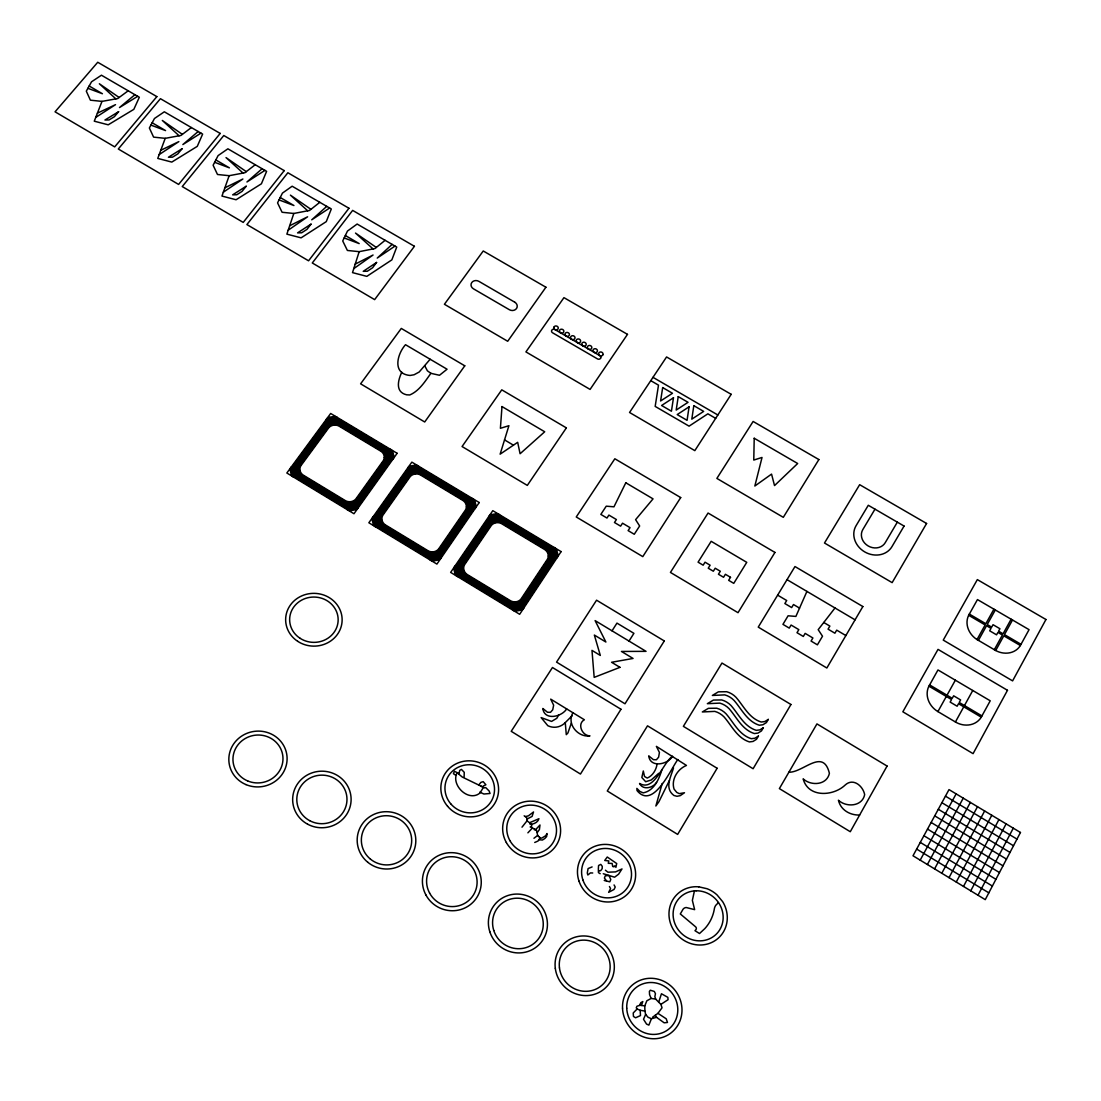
<?xml version="1.0" encoding="UTF-8"?>
<svg xmlns="http://www.w3.org/2000/svg" width="1101" height="1101" viewBox="0 0 1101 1101"><rect width="100%" height="100%" fill="white"/><g stroke="black" fill="none" stroke-linecap="round" stroke-linejoin="round"><path stroke-width="1.5" d="M478.687 785.082L480.889 782.384L483.188 781.655L485.885 784.779L483.256 786.045L483.367 787.284L462.255 777.031L458.911 774.209L459.736 770.37L461.429 769.406L464.25 772.324L464.127 776.742M566.657 708.906C561.73 717.026 544.266 720.838 542.848 708.493L547.472 712.251L550.472 712.333L552.73 709.787L553.638 705.163L550.706 699.135L584.383 719.765C576.8 723.797 582.112 735.895 589.985 735.881C578.218 737.67 566.327 724.155 572.905 712.732M657.944 1013.333L666.229 1018.81L667.481 1022.471L664.151 1022.801L656.54 1017.324L651.434 1018.742L648.035 1017.255L645.64 1014.406L644.897 1011.062L644.773 1005.887L646.837 1000.795L651.118 998.442L655.659 999.102L660.875 1004.387L662.059 1007.773L657.944 1013.333L652.549 1017.228M458.911 774.209L457.163 772.696C450.433 784.71 468.31 802.601 479.967 793.023L483.009 788.068L485.747 787.6L489.174 791.041L490.055 793.477L483.903 794.014L479.761 792.169M661.935 769.613C659.114 779.068 653.994 790.917 643.149 792.858L639.915 791.454L636.86 788.399L637.025 790.573C653.251 810.432 671.17 768.168 677.872 759.497M673.523 767.837C670.991 776.797 664.137 788.082 673.922 795.486L676.977 796.284L680.17 795.679L684.492 792.748L679.276 793.628L676.785 792.417L674.073 789.128C670.977 779.632 677.569 768.993 686.474 765.443L656.375 746.368L659.43 752.465L658.618 757.158L656.416 759.759L653.416 759.676L648.709 755.864C650.223 768.237 667.688 764.631 672.56 756.249C662.94 762.346 654.544 792.293 639.557 783.444C642.97 790.532 652.81 787.972 656.568 782.481M534.398 829.906L534.604 829.053L530.214 826.961L531.783 826.094L531.356 824.085L527.021 820.837L521.998 827.181M658.825 1001.759L661.453 993.763L667.853 997.355L668.073 999.694L660.875 1004.387M657.091 764.053C656.224 769.805 652.755 775.765 647.25 778.063L644.525 776.494L643.301 770.975L641.842 777.526L645.681 781.71L651.186 780.017L658.742 773.301M662.21 783.444L655.866 806.001L658.907 801.734L669.463 780.361M359.174 251.661L352.513 272.621L366.826 276.365L391.846 259.877L396.732 247.078L357.137 224.04L347.489 231.045L342.728 240.968L347.393 250.464L359.174 251.661L374.904 248.578L385.102 240.321M293.802 213.47L286.866 234.141L301.096 237.844L326.268 221.631L331.305 209.011L292.15 186.22L282.434 193.115L277.562 202.887L282.076 212.273L293.802 213.47L309.532 210.456L319.813 202.309M401.782 372.248C397.998 380.217 394.97 392.039 406.599 394.805L409.765 394.956C419.288 390.951 425.069 381.345 430.904 373.335L439.492 375.276L447.061 369.22L405.512 344.709C397.158 353.958 391.928 373.955 410.081 375.455L414.072 374.767L419.164 372.028L430.147 359.243M571.35 723.096L567.896 733.005L566.286 734.656L565.267 722.614L572.259 715.609M641.388 1005.461L642.805 1001.552L640.796 1002.708L639.557 1005.406M229.159 175.692L221.962 196.074L236.082 199.749L261.419 183.784L266.607 171.343L227.893 148.814L218.094 155.599L213.112 165.233L217.489 174.495L229.159 175.692L244.876 172.747L255.239 164.723M165.219 138.341L157.76 158.42L171.797 162.081L197.272 146.364L202.625 134.102L164.324 111.807L154.47 118.495L149.364 127.991L153.603 137.13L165.219 138.341L180.936 135.451L191.381 127.551M101.98 101.388L94.273 121.193L108.215 124.812L133.827 109.357L139.332 97.26L101.443 75.212L91.534 81.791L86.305 91.163L90.406 100.177L101.98 101.388L117.683 98.553L128.211 90.791M615.872 867.437L616.698 863.528L607.257 857.018L604.71 860.487L608.825 860.941L608.261 863.322L612.142 863.432L612.693 866.515L615.28 866.226L613.684 866.707M806.923 591.416L795.885 616.422L788.096 615.789L782.949 624.35L789.252 628.107L791.096 625.038L798.831 629.634L797 632.703L803.317 636.461L805.148 633.378L812.896 637.988L811.065 641.071L817.41 644.842L822.502 636.213L818.194 629.662L834.998 607.986M645.64 1014.406L643.507 1019.265L646.548 1024.081L648.874 1025.114L651.434 1018.742M694.428 890.902L692.364 900.398L694.648 909.646L686.253 907.527A4.721 4.432 44.6 0 0 684.258 908.146L683.914 908.38A4.721 4.432 44.6 0 0 682.813 909.632L680.308 913.954L695.584 926.808A2.106 1.982 46.1 0 1 695.928 929.657L694.979 930.689L699.52 933.524L704.819 928.611A42.691 40.228 43.3 0 0 714.164 909.949L714.48 908.119A11.313 10.556 45 0 1 715.733 905.352L718.458 902.572M978.005 895.237L1013.278 828.172M970.738 890.833L1006.108 823.865M963.499 886.429L998.937 819.571M956.26 882.039L991.781 815.277M949.021 877.648L984.638 810.983M941.809 873.258L977.495 806.703M934.584 868.882L970.353 802.423M927.386 864.505L963.237 798.156M920.188 860.142L956.122 793.876M994.313 649.728L1002.405 635.016L997.919 632.401L996.57 634.837L989.675 630.804L991.024 628.354L986.537 625.74L978.404 640.397M1011.131 619.202L1003.08 633.804L998.593 631.176L999.942 628.74L993.047 624.707L991.698 627.143L987.225 624.528L995.304 609.982M955.42 721.981A20.355 17.946 37 0 0 962.783 724.761L964.077 724.953A20.355 17.946 37 0 0 981.032 717.563L990.226 700.8L937.983 669.945L928.707 686.57A20.3 17.919 36.3 0 0 937.901 711.59L955.42 721.981L963.774 706.814M964.462 705.548L972.761 690.492M995.703 650.512L1003.795 635.827L1020.366 645.53M1012.507 620.001L1004.456 634.603L1021.054 644.319M977.027 639.557L985.161 624.941L968.674 615.294M993.928 609.17L985.835 623.716L969.334 614.069M937.901 711.59L946.309 696.465M947.011 695.213L955.351 680.198M897.329 522.149L885.232 542.683A12.992 11.395 28.9 0 1 868.194 545.972A12.992 11.395 28.9 0 1 862.799 529.609L874.978 509.171M558.634 715.072L556.817 718.279L551.573 721.416L541.128 717.591L547.83 725.71C553.775 728.628 560.67 727.362 565.267 722.614M534.728 842.471L538.031 841.026L540.027 838.012L537.66 835.425L536.187 829.053L539.985 825.007L539.407 829.548L537.426 832.342M527.021 820.837L526.663 817.451L524.172 815.8M629.015 641.071L633.915 633.336L616.959 623.111L612.032 630.832M527.888 832.838L532.402 828.007M637.121 1009.011L633.226 1012.975L633.447 1016.443L635.58 1017.792L640.479 1015.562L640.19 1010.291L637.121 1009.011L636.254 1007.787L636.942 1006.231L639.97 1005.282L644.773 1005.887M392.121 244.394L377.244 258.074L395.011 246.087M533.944 838.26L537.66 835.425M326.749 206.355L311.734 219.815L329.612 208.02M262.107 168.728L246.941 181.982L264.942 170.38M525.411 816.625L528.508 815.786L533.531 811.96L532.1 816.392L527.31 818.951M198.166 131.514L182.862 144.561L200.974 133.138M134.928 94.7L119.486 107.554L137.694 96.31M481.027 786.183L483.367 787.284M353.779 268.616L373.06 255.019L355.21 264.13M288.201 230.192L307.606 216.801L289.687 225.76M223.338 192.18L242.881 179.009L224.879 187.803M159.191 154.58L178.857 141.616L160.787 150.273M95.746 117.408L115.522 104.65L97.397 113.155M529.884 822.612L538.94 818.704C537.962 822.351 533.586 824.443 530.008 824.222M592.118 866.927L588.085 868.565L587.301 872.983L587.824 875.006L590.384 872.914L592.723 872.997M598.793 870.932L600.719 870.657L602.192 868.606L602.261 866.336L600.802 864.381L598.572 865.51L598.38 868.359L598.435 872.611L600.183 873.712M859.62 815.043C850.068 815.332 840.682 810.061 838.412 800.221C846.284 807.57 862.221 806.689 864.657 794.633C863.005 785.976 853.124 777.444 845.017 785.178C833.085 796.395 808.12 797.867 803.152 778.847C811.01 786.155 826.865 785.288 829.397 773.315C823.121 747.524 803.331 772.627 788.88 772.228M455.869 775.365L453.447 773.714L454.424 771.278L457.878 772.985M640.19 1010.291L644.897 1011.062M603.265 873.726L614.578 877.194L618.597 874.194L621.996 868.937L615.583 871.896L607.931 872.198L605.399 870.203M538.953 839.733L542.408 840.035L544.844 838.508L546.633 836.554L547.032 833.54L545.669 835.742L541.83 838.04L539.834 838.329L539.669 837.132M87.887 88.314L102.421 93.736L89.181 86.002M150.906 125.101L165.563 130.592L152.172 122.775M214.626 162.301L229.393 167.847L215.851 159.934M279.035 199.914L293.926 205.515L280.246 197.519M344.173 237.954L359.187 243.596L345.342 235.518M604.229 880.47L609.789 881.832L610.78 879.479L608.922 875.46L605.275 875.832L604.394 878.034L606.458 880.8M652.989 377.34L717.852 414.994M650.774 380.657L658.494 385.157L655.178 406.407L689.075 426.156L707.874 413.825L715.678 418.366M787.022 579.649L855.064 619.835M929.602 684.905L952.241 698.309L953.631 695.804L960.609 699.933L959.219 702.452L981.968 715.925M777.636 595.146L786.692 600.513L784.862 603.541L791.66 607.573L793.491 604.532L799.546 608.124M823.768 622.478L829.865 626.084L828.062 629.153L834.902 633.213L836.705 630.144L845.857 635.552M928.914 686.157L951.539 699.562L950.149 702.08L957.141 706.223L958.531 703.704L981.266 717.178M504.533 439.891L513.438 445.176M945.456 796.147L1016.994 839.113M941.892 802.698L1013.498 845.761M938.313 809.276L1010.002 852.435M934.721 815.855L1006.507 859.124M931.129 822.461L1002.983 865.826M927.524 829.094L999.46 872.556M923.904 835.728L995.923 879.3M920.285 842.403L992.386 886.057M916.651 849.077L988.836 892.842M376.308 247.45L355.499 233.068L373.088 248.936M310.936 209.328L290.403 195.125L307.716 210.8M246.307 171.646L226.022 157.594L243.06 173.077M182.367 134.363L162.329 120.463L179.119 135.781M119.128 97.48L99.351 83.759L115.866 98.884M430.904 373.335L427.394 370.803L424.656 365.628M534.604 829.053L536.421 830.512M655.246 1015.287L656.54 1017.324M614.069 884.943L615.211 887.034L614.083 889.415L608.647 892.347L610.573 888.617L609.445 886.525M651.118 998.442L649.562 994.588L649.397 991.409L650.306 990.239L654.311 991.437L655.453 993.694L654.861 996.625L655.659 999.102M557.01 557.794A8.051 7.377 16.9 0 0 558.056 555.11L556.555 549.537A8.051 7.377 16.9 0 0 554.23 547.5M523.856 607.931A8.147 7.542 16.2 0 1 521.723 610.037L515.695 611.206A8.147 7.542 16.2 0 1 512.722 610.078M457.507 576.566A8.106 7.487 11.9 0 1 455.195 574.488L453.791 568.845A8.106 7.487 11.9 0 1 454.906 566.148M488.638 516.754A8.01 7.322 13.1 0 1 490.743 514.731L496.675 513.644A8.01 7.322 13.1 0 1 499.593 514.745M407.604 468.131A7.955 7.212 8.1 0 1 409.737 466.136L415.669 465.076A7.955 7.212 8.1 0 1 418.559 466.163M475.054 508.607A7.996 7.28 11.3 0 0 476.127 505.978L474.724 500.487A7.996 7.28 11.3 0 0 472.453 498.478M375.62 526.884A8.051 7.377 6.2 0 1 373.363 524.833L372.055 519.287A8.051 7.377 6.2 0 1 373.198 516.63M441.212 557.849A8.079 7.446 9.9 0 1 439.051 559.914L433.023 561.042A8.079 7.446 9.9 0 1 430.078 559.927M358.348 507.63A8.037 7.335 4.5 0 1 356.16 509.653L350.146 510.754A8.037 7.335 4.5 0 1 347.228 509.653M293.527 477.063A8.01 7.253 1.7 0 1 291.297 475.054L290.086 469.59A8.01 7.253 1.7 0 1 291.283 466.975M326.35 419.357A7.913 7.101 3.8 0 1 328.511 417.403L334.429 416.371A7.913 7.101 3.8 0 1 337.291 417.444M392.864 459.282A7.941 7.184 6.5 0 0 393.993 456.695L392.685 451.3A7.941 7.184 6.5 0 0 390.456 449.304M754.213 438.253L753.772 460.067L762.03 457.452L754.846 486.023L771.553 474.104L774.526 485.582L797.674 463.507L754.213 438.253M501.987 406.572L500.405 428.303L508.91 425.702L500.129 454.162L517.676 442.313L520.085 453.75L544.706 431.771L501.987 406.572M553.748 554.973L553.665 555.936A8.065 7.377 16.6 0 1 552.619 558.634L522.755 603.72A8.134 7.528 16 0 1 520.635 605.825L514.607 606.981A8.134 7.528 16 0 1 511.635 605.853L461.952 575.727A8.092 7.473 12.1 0 1 459.654 573.649L458.236 568.02A8.092 7.473 12.1 0 1 459.351 565.308L489.684 520.842A8.024 7.322 13.2 0 1 491.803 518.805L497.735 517.718A8.024 7.322 13.2 0 1 500.652 518.805L549.853 548.326A8.065 7.377 16.6 0 1 552.165 550.362L553.748 554.973M554.849 554.766L554.766 555.73A8.065 7.377 16.7 0 1 553.72 558.427L523.03 604.779A8.134 7.542 16.1 0 1 520.897 606.885L514.883 608.041A8.134 7.542 16.1 0 1 511.91 606.912L460.837 575.933A8.106 7.473 12.1 0 1 458.539 573.869L457.135 568.226A8.106 7.473 12.1 0 1 458.236 565.515L489.422 519.823A8.024 7.322 13.2 0 1 491.528 517.787L497.459 516.699A8.024 7.322 13.2 0 1 500.391 517.787L550.94 548.119A8.065 7.377 16.7 0 1 553.266 550.156L554.849 554.766M555.936 554.56L555.854 555.523A8.065 7.377 16.8 0 1 554.808 558.221L523.305 605.825A8.147 7.542 16.1 0 1 521.172 607.931L515.144 609.087A8.147 7.542 16.1 0 1 512.171 607.958L459.723 576.14A8.106 7.473 12 0 1 457.424 574.075L456.02 568.433A8.106 7.473 12 0 1 457.121 565.721L489.161 518.805A8.01 7.322 13.2 0 1 491.266 516.768L497.198 515.681A8.01 7.322 13.2 0 1 500.115 516.768L552.041 547.913A8.065 7.377 16.8 0 1 554.354 549.95L555.936 554.56M557.037 554.354L556.955 555.317A8.051 7.377 16.8 0 1 555.909 558.001L523.581 606.885A8.147 7.542 16.1 0 1 521.447 608.991L515.419 610.147A8.147 7.542 16.1 0 1 512.447 609.018L458.608 576.36A8.106 7.487 11.9 0 1 456.309 574.282L454.906 568.639A8.106 7.487 11.9 0 1 456.02 565.942L488.899 517.773A8.01 7.322 13.1 0 1 491.005 515.75L496.936 514.662A8.01 7.322 13.1 0 1 499.854 515.75L553.142 547.706A8.051 7.377 16.8 0 1 555.455 549.743L557.037 554.354M548.257 556.005L548.174 556.982A8.065 7.39 16.4 0 1 547.128 559.666L521.392 598.462A8.134 7.514 15.8 0 1 519.259 600.568L518.365 601.063A8.134 7.514 15.8 0 1 514.305 601.848L513.245 601.71A8.134 7.514 15.8 0 1 510.272 600.595L467.512 574.681A8.092 7.473 12.5 0 1 465.214 572.603L464.65 571.749A8.092 7.473 12.5 0 1 463.7 567.951L463.796 566.974A8.092 7.473 12.5 0 1 464.897 564.263L491.005 525.948A8.024 7.335 13.4 0 1 493.11 523.911L494.005 523.429A8.024 7.335 13.4 0 1 498.01 522.686L499.056 522.81A8.024 7.335 13.4 0 1 501.973 523.911L544.362 549.344A8.065 7.39 16.4 0 1 546.674 551.395L547.252 552.234A8.065 7.39 16.4 0 1 548.257 556.005M549.358 555.799L549.275 556.776A8.065 7.39 16.4 0 1 548.229 559.459L521.668 599.522A8.134 7.528 15.8 0 1 519.534 601.614L513.52 602.77A8.134 7.528 15.8 0 1 510.547 601.641L466.411 574.887A8.092 7.473 12.4 0 1 464.099 572.809L462.681 567.18A8.092 7.473 12.4 0 1 463.796 564.483L490.743 524.916A8.024 7.335 13.4 0 1 492.849 522.892L498.794 521.791A8.024 7.335 13.4 0 1 501.712 522.892L545.463 549.138A8.065 7.39 16.4 0 1 547.775 551.188L549.358 555.799M550.459 555.592L550.376 556.569A8.065 7.39 16.5 0 1 549.316 559.253L521.943 600.568A8.134 7.528 15.9 0 1 519.81 602.674L513.782 603.816A8.134 7.528 15.9 0 1 510.823 602.701L465.296 575.094A8.092 7.473 12.3 0 1 462.984 573.029L461.58 567.387A8.092 7.473 12.3 0 1 462.681 564.689L490.468 523.897A8.024 7.335 13.3 0 1 492.587 521.874L498.519 520.773A8.024 7.335 13.3 0 1 501.45 521.874L546.564 548.931A8.065 7.39 16.5 0 1 548.876 550.982L550.459 555.592M551.546 555.386L551.463 556.363A8.065 7.39 16.5 0 1 550.417 559.047L522.218 601.614A8.134 7.528 15.9 0 1 520.085 603.72L514.057 604.876A8.134 7.528 15.9 0 1 511.084 603.747L464.182 575.3A8.092 7.473 12.3 0 1 461.87 573.236L460.466 567.593A8.092 7.473 12.3 0 1 461.567 564.896L490.206 522.879A8.024 7.335 13.3 0 1 492.326 520.856L498.258 519.755A8.024 7.335 13.3 0 1 501.175 520.856L547.651 548.725A8.065 7.39 16.5 0 1 549.977 550.775L551.546 555.386M552.647 555.179L552.564 556.156A8.065 7.377 16.6 0 1 551.518 558.84L522.48 602.674A8.134 7.528 16 0 1 520.36 604.766L514.332 605.922A8.134 7.528 16 0 1 511.359 604.807L463.067 575.52A8.092 7.473 12.2 0 1 460.769 573.442L459.351 567.813A8.092 7.473 12.2 0 1 460.466 565.102L489.945 521.86A8.024 7.335 13.3 0 1 492.064 519.823L497.996 518.736A8.024 7.335 13.3 0 1 500.914 519.823L548.752 548.532A8.065 7.377 16.6 0 1 551.064 550.569L552.647 555.179M468.558 506.432L468.462 507.382A7.996 7.294 10.9 0 1 467.375 510.024L439.423 550.596A8.065 7.432 9.7 0 1 437.262 552.661L431.248 553.775A8.065 7.432 9.7 0 1 428.303 552.674L383.409 525.452A8.037 7.363 6.7 0 1 381.139 523.402L379.831 517.869A8.037 7.363 6.7 0 1 380.974 515.213L409.324 475.15A7.968 7.239 8.2 0 1 411.457 473.155L417.389 472.095A7.968 7.239 8.2 0 1 420.293 473.169L464.787 499.868A7.996 7.294 10.9 0 1 467.058 501.891L468.558 506.432M469.659 506.226L469.549 507.176A7.996 7.294 11 0 1 468.462 509.818L439.671 551.629A8.079 7.432 9.7 0 1 437.51 553.693L431.496 554.821A8.079 7.432 9.7 0 1 428.564 553.707L382.295 525.645A8.051 7.363 6.6 0 1 380.038 523.608L378.716 518.062A8.051 7.363 6.6 0 1 379.859 515.406L409.077 474.146A7.968 7.239 8.2 0 1 411.21 472.15L417.141 471.09A7.968 7.239 8.2 0 1 420.045 472.164L465.888 499.675A7.996 7.294 11 0 1 468.159 501.684L469.659 506.226M470.746 506.033L470.65 506.983A7.996 7.294 11 0 1 469.563 509.612L439.932 552.661A8.079 7.432 9.7 0 1 437.771 554.725L431.757 555.854A8.079 7.432 9.7 0 1 428.812 554.739L381.18 525.851A8.051 7.377 6.6 0 1 378.923 523.815L377.602 518.268A8.051 7.377 6.6 0 1 378.758 515.612L408.829 473.141A7.968 7.225 8.1 0 1 410.976 471.145L416.894 470.086A7.968 7.225 8.1 0 1 419.798 471.173L466.975 499.469A7.996 7.294 11 0 1 469.246 501.492L470.746 506.033M471.847 505.827L471.751 506.777A7.996 7.294 11.1 0 1 470.664 509.419L440.18 553.707A8.079 7.432 9.7 0 1 438.033 555.771L432.005 556.886A8.079 7.432 9.7 0 1 429.06 555.771L380.065 526.058A8.051 7.377 6.5 0 1 377.808 524.021L376.501 518.475A8.051 7.377 6.5 0 1 377.643 515.818L408.581 472.136A7.968 7.225 8.1 0 1 410.728 470.155L416.646 469.081A7.968 7.225 8.1 0 1 419.55 470.168L468.076 499.276A7.996 7.294 11.1 0 1 470.347 501.285L471.847 505.827M472.948 505.62L472.852 506.57A7.996 7.28 11.2 0 1 471.765 509.212L440.441 554.739A8.079 7.446 9.8 0 1 438.281 556.803L432.266 557.932A8.079 7.446 9.8 0 1 429.321 556.817L378.964 526.264A8.051 7.377 6.4 0 1 376.693 524.227L375.386 518.681A8.051 7.377 6.4 0 1 376.528 516.025L408.333 471.132A7.968 7.225 8.1 0 1 410.48 469.15L416.412 468.076A7.968 7.225 8.1 0 1 419.302 469.164L469.164 499.07A7.996 7.28 11.2 0 1 471.448 501.093L472.948 505.62M474.036 505.428L473.939 506.377A7.996 7.28 11.2 0 1 472.852 509.006L440.689 555.771A8.079 7.446 9.8 0 1 438.542 557.835L432.514 558.964A8.079 7.446 9.8 0 1 429.569 557.849L377.849 526.471A8.051 7.377 6.4 0 1 375.579 524.434L374.271 518.888A8.051 7.377 6.4 0 1 375.427 516.218L408.099 470.127A7.955 7.225 8.1 0 1 410.233 468.145L416.164 467.072A7.955 7.225 8.1 0 1 419.054 468.159L470.265 498.877A7.996 7.28 11.2 0 1 472.535 500.886L474.036 505.428M475.137 505.221L475.04 506.171A7.996 7.28 11.3 0 1 473.953 508.813L440.95 556.803A8.079 7.446 9.8 0 1 438.79 558.881L432.776 559.996A8.079 7.446 9.8 0 1 429.83 558.881L376.735 526.677A8.051 7.377 6.3 0 1 374.478 524.626L373.156 519.08A8.051 7.377 6.3 0 1 374.312 516.424L407.852 469.136A7.955 7.225 8.1 0 1 409.985 467.141L415.917 466.081A7.955 7.225 8.1 0 1 418.807 467.154L471.366 498.67A7.996 7.28 11.3 0 1 473.636 500.694L475.137 505.221M466.37 506.832L466.26 507.781A7.996 7.294 10.8 0 1 465.173 510.424L438.9 548.532A8.065 7.418 9.6 0 1 436.753 550.583L435.858 551.078A8.065 7.418 9.6 0 1 431.785 551.835L430.739 551.711A8.065 7.418 9.6 0 1 427.794 550.596L385.625 525.039A8.037 7.363 6.8 0 1 383.368 523.003L382.818 522.163A8.037 7.363 6.8 0 1 381.937 518.42L382.047 517.456A8.037 7.363 6.8 0 1 383.189 514.8L409.82 477.16A7.968 7.239 8.2 0 1 411.953 475.164L412.847 474.696A7.968 7.239 8.2 0 1 416.852 473.967L417.885 474.091A7.968 7.239 8.2 0 1 420.788 475.178L462.599 500.281A7.996 7.294 10.8 0 1 464.87 502.29L465.42 503.116A7.996 7.294 10.8 0 1 466.37 506.832M467.457 506.639L467.361 507.589A7.996 7.294 10.9 0 1 466.274 510.217L439.161 549.564A8.065 7.418 9.6 0 1 437.001 551.629L430.986 552.743A8.065 7.418 9.6 0 1 428.055 551.629L384.524 525.246A8.037 7.363 6.8 0 1 382.253 523.209L380.946 517.663A8.037 7.363 6.8 0 1 382.088 515.007L409.572 476.155A7.968 7.239 8.2 0 1 411.705 474.159L417.637 473.086A7.968 7.239 8.2 0 1 420.541 474.173L463.686 500.074A7.996 7.294 10.9 0 1 465.957 502.097L467.457 506.639M393.016 455.952L392.892 456.887A7.941 7.184 6.4 0 1 391.777 459.475L358.1 506.611A8.037 7.335 4.5 0 1 355.926 508.634L349.912 509.722A8.037 7.335 4.5 0 1 346.994 508.634L294.628 476.857A8.01 7.253 1.7 0 1 292.412 474.848L291.201 469.398A8.01 7.253 1.7 0 1 292.384 466.783L326.57 420.348A7.913 7.115 3.8 0 1 328.731 418.394L334.663 417.348A7.913 7.115 3.8 0 1 337.512 418.421L389.355 449.511A7.941 7.184 6.4 0 1 391.584 451.493L393.016 455.952M384.249 457.521L384.125 458.456A7.955 7.184 6 0 1 382.997 461.044L356.201 498.464A8.024 7.308 4.4 0 1 354.027 500.487L353.118 500.955A8.024 7.308 4.4 0 1 349.058 501.698L348.012 501.574A8.024 7.308 4.4 0 1 345.108 500.473L303.518 475.274A7.996 7.253 2.2 0 1 301.302 473.265L300.779 472.439A7.996 7.253 2.2 0 1 299.954 468.751L300.078 467.815A7.996 7.253 2.2 0 1 301.261 465.2L328.401 428.248A7.927 7.129 3.9 0 1 330.561 426.28L331.456 425.826A7.927 7.129 3.9 0 1 335.461 425.124L336.493 425.247A7.927 7.129 3.9 0 1 339.356 426.321L380.602 451.066A7.955 7.184 6 0 1 382.831 453.048L383.368 453.873A7.955 7.184 6 0 1 384.249 457.521M385.336 457.328L385.226 458.264A7.955 7.184 6 0 1 384.098 460.851L356.449 499.482A8.024 7.308 4.4 0 1 354.261 501.505L348.246 502.593A8.024 7.308 4.4 0 1 345.342 501.492L302.417 475.467A7.996 7.253 2.2 0 1 300.188 473.458L298.977 468.008A7.996 7.253 2.2 0 1 300.16 465.393L328.167 427.257A7.927 7.129 3.8 0 1 330.341 425.303L336.259 424.257A7.927 7.129 3.8 0 1 339.122 425.33L381.689 450.873A7.955 7.184 6 0 1 383.919 452.855L385.336 457.328M386.437 457.135L386.327 458.057A7.941 7.184 6.1 0 1 385.199 460.658L356.683 500.501A8.024 7.322 4.4 0 1 354.494 502.524L348.48 503.611A8.024 7.322 4.4 0 1 345.576 502.51L301.302 475.673A8.01 7.253 2.1 0 1 299.087 473.664L297.862 468.2A8.01 7.253 2.1 0 1 299.045 465.599L327.947 426.266A7.927 7.129 3.8 0 1 330.107 424.312L336.039 423.266A7.927 7.129 3.8 0 1 338.902 424.339L382.79 450.681A7.941 7.184 6.1 0 1 385.02 452.662L386.437 457.135M387.538 456.929L387.414 457.865A7.941 7.184 6.1 0 1 386.286 460.466L356.917 501.519A8.024 7.322 4.5 0 1 354.728 503.542L348.728 504.63A8.024 7.322 4.5 0 1 345.81 503.529L300.188 475.866A8.01 7.253 2 0 1 297.972 473.857L296.747 468.407A8.01 7.253 2 0 1 297.931 465.792L327.713 425.275A7.927 7.129 3.8 0 1 329.873 423.321L335.805 422.289A7.927 7.129 3.8 0 1 338.668 423.348L383.877 450.474A7.941 7.184 6.1 0 1 386.107 452.47L387.538 456.929M388.625 456.736L388.515 457.672A7.941 7.184 6.2 0 1 387.387 460.259L357.151 502.524A8.024 7.322 4.5 0 1 354.976 504.561L348.962 505.648A8.024 7.322 4.5 0 1 346.044 504.547L299.073 476.059A8.01 7.253 2 0 1 296.857 474.049L295.646 468.599A8.01 7.253 2 0 1 296.83 465.998L327.492 424.284A7.927 7.115 3.8 0 1 329.653 422.33L335.571 421.298A7.927 7.115 3.8 0 1 338.434 422.371L384.978 450.281A7.941 7.184 6.2 0 1 387.208 452.277L388.625 456.736M389.726 456.543L389.603 457.479A7.941 7.184 6.3 0 1 388.488 460.067L357.398 503.542A8.024 7.322 4.5 0 1 355.21 505.579L349.196 506.666A8.024 7.322 4.5 0 1 346.278 505.565L297.972 476.265A8.01 7.253 1.9 0 1 295.742 474.256L294.531 468.806A8.01 7.253 1.9 0 1 295.715 466.191L327.258 423.307A7.927 7.115 3.8 0 1 329.419 421.353L335.351 420.307A7.927 7.115 3.8 0 1 338.213 421.38L386.079 450.089A7.941 7.184 6.3 0 1 388.309 452.071L389.726 456.543M390.814 456.351L390.704 457.273A7.941 7.184 6.3 0 1 389.575 459.874L357.632 504.561A8.024 7.322 4.5 0 1 355.444 506.598L349.43 507.685A8.024 7.322 4.5 0 1 346.512 506.584L296.857 476.458A8.01 7.253 1.9 0 1 294.641 474.448L293.416 468.998A8.01 7.253 1.9 0 1 294.614 466.384L327.025 422.316A7.913 7.115 3.8 0 1 329.199 420.362L335.117 419.33A7.913 7.115 3.8 0 1 337.979 420.389L387.167 449.896A7.941 7.184 6.3 0 1 389.396 451.878L390.814 456.351M391.915 456.144L391.805 457.08A7.941 7.184 6.4 0 1 390.676 459.681L357.866 505.579A8.037 7.335 4.5 0 1 355.678 507.616L349.664 508.703A8.037 7.335 4.5 0 1 346.76 507.602L295.742 476.664A8.01 7.253 1.8 0 1 293.527 474.655L292.315 469.191A8.01 7.253 1.8 0 1 293.499 466.59L326.804 421.325A7.913 7.115 3.8 0 1 328.965 419.371L334.883 418.339A7.913 7.115 3.8 0 1 337.746 419.412L388.268 449.703A7.941 7.184 6.4 0 1 390.497 451.685L391.915 456.144M689.075 406.833L687.065 420.321L677.198 414.582L689.075 406.833M693.809 405.663L691.813 419.137L703.663 411.389L693.809 405.663M673.482 397.764L671.431 411.224L661.605 405.485L673.482 397.764M678.23 396.608L676.193 410.054L688.042 402.319L678.23 396.608M662.678 387.58L660.6 400.97L672.477 393.277L662.678 387.58M600.747 357.908L600.265 358.651A2.243 1.968 15.3 0 1 597.471 358.898L552.633 332.819A2.23 1.954 13.2 0 1 551.629 330.534L552.22 329.694A2.23 1.954 13.2 0 1 554.904 329.557L599.728 355.609A2.243 1.968 15.3 0 1 600.747 357.908M602.99 354.618L602.508 355.362A2.243 1.968 15.3 0 1 598.82 354.673A2.243 1.968 15.3 0 1 600.664 351.976A2.243 1.968 15.3 0 1 602.99 354.618M625.808 482.775L613.959 506.818L606.252 506.171L600.843 514.401L606.968 518.048L608.894 515.089L616.395 519.548L614.468 522.507L620.606 526.154L622.533 523.195L630.047 527.654L628.12 530.613L634.272 534.274L639.64 525.989L635.607 519.658L653.044 498.863L625.808 482.775M553.968 327.148L553.899 327.272A2.23 1.954 13.3 0 0 556.198 329.901A2.23 1.954 13.3 0 0 558.069 327.231A2.23 1.954 13.3 0 0 554.491 326.433L553.968 327.148M969.004 614.675L968.481 615.679A19.956 17.382 34.3 0 0 976.601 639.296L996.144 650.76A20.024 17.396 34.9 0 0 1002.268 652.838L1003.534 653.031A20.024 17.396 34.9 0 0 1020.145 645.902L1029.063 629.662L977.468 599.577L969.004 614.675M1020.462 832.48L985.257 899.641L913.004 855.78L949.007 789.61L1020.462 832.48M1007.484 690.299L973.078 753.648L902.848 711.797L938.024 649.384L1007.484 690.299M1045.95 619.505L1012.603 680.886L943.254 640.108L977.344 579.608L1045.95 619.505M887.076 766.048L850.275 831.723L779.37 788.605L816.942 723.908L887.076 766.048M926.588 523.47L892.14 582.635L824.498 543.013L859.661 484.688L926.588 523.47M904.059 526.058L891.975 546.619A20.781 18.222 28.9 0 1 864.698 551.89A20.781 18.222 28.9 0 1 856.083 525.686L868.29 505.276L904.059 526.058M862.854 606.541L826.851 668.004L758.245 627.116L794.977 566.547L862.854 606.541M790.945 704.489L753.112 768.732L683.377 726.343L721.967 663.05L790.945 704.489M758.438 736.06L756.525 739.266L753.029 741.441L749.423 741.923C738.179 738.399 732.715 727.678 725.876 719.091A19.089 17.616 32.1 0 0 714.824 711.384L702.328 711.962L708.397 708.328L716.751 708.204A19.075 17.588 32 0 1 727.802 715.898C734.628 724.486 740.092 735.193 751.336 738.702L754.928 738.22L758.438 736.06M763.365 727.72L761.465 730.913L757.983 733.087L754.378 733.555C743.161 730.059 737.698 719.366 730.858 710.792A19.061 17.547 31.8 0 0 719.834 703.112L707.351 703.677L713.407 700.071L721.747 699.947A19.047 17.533 31.7 0 1 732.771 707.613C739.611 716.173 745.074 726.853 756.291 730.348L759.883 729.88L763.365 727.72M768.292 719.407L766.392 722.6L762.91 724.747L759.318 725.229C748.13 721.733 742.652 711.081 735.826 702.534A19.02 17.492 31.5 0 0 724.802 694.882L712.361 695.447L718.389 691.841L726.715 691.717A19.006 17.465 31.4 0 1 737.739 699.369C744.565 707.902 750.029 718.54 761.218 722.022L764.81 721.554L768.292 719.407M717.123 768.264L677.652 834.407L607.284 790.986L647.512 725.834L717.123 768.264M774.939 552.427L738.014 612.693L670.44 572.424L708.067 513.038L774.939 552.427M818.869 459.557L783.306 517.332L716.875 478.412L753.125 421.463L818.869 459.557M730.513 577.309L728.656 580.323L733.761 583.351L746.753 562.336L711.177 541.307L698.075 562.171L703.154 565.185L705.039 562.184L710.117 565.212L708.246 568.212L713.338 571.226L715.21 568.226L720.315 571.254L718.444 574.254L723.55 577.282L725.408 574.282L730.513 577.309M620.978 709.264L580.461 774.044L511.222 731.312L552.468 667.509L620.978 709.264M664.288 640.947L624.996 703.787L556.555 662.114L596.563 600.196L664.288 640.947M680.707 497.569L642.791 556.624L576.25 516.975L614.84 458.773L680.707 497.569M731.188 394.323L694.827 450.639L629.552 412.476L666.573 356.958L731.188 394.323M561.097 551.615L519.658 614.289L450.639 572.396L492.794 510.671L561.097 551.615M627.487 334.36L590.081 389.41L525.92 351.907L563.946 297.642L627.487 334.36M566.368 427.876L527.31 485.403L462.062 446.538L501.767 389.837L566.368 427.876M479.224 502.538L436.918 564.084L368.849 522.769L411.857 462.145L479.224 502.538M545.917 287.223L507.699 341.269L444.419 304.275L483.243 250.987L545.917 287.223M464.773 365.807L424.711 421.986L360.605 383.822L401.287 328.428L464.773 365.807M397.131 453.309L353.971 513.74L286.838 473.003L330.672 413.481L397.131 453.309M414.416 246.294L374.643 299.623L312.285 262.974L352.65 210.401L414.416 246.294M376.583 262.451L372.592 267.777L367.335 271.231L363.234 271.328L376.583 262.451M348.962 208.254L308.569 260.799L246.899 224.563L287.87 172.747L348.962 208.254M311.019 224.136L306.959 229.38L301.674 232.779L297.573 232.875L311.019 224.136M284.223 170.627L243.225 222.402L182.243 186.564L223.792 135.519L284.223 170.627M246.17 186.248L242.055 191.409L236.743 194.753L232.655 194.836L246.17 186.248M220.186 133.427L178.61 184.431L118.302 148.993L160.429 98.691L220.186 133.427M182.037 148.773L177.867 153.851L172.513 157.154L168.439 157.223L182.037 148.773M156.851 96.613L114.697 146.873L55.05 111.82L97.741 62.262L156.851 96.613M118.605 111.696L114.366 116.72L108.999 119.954L104.939 120.023L118.605 111.696M619.959 667.344L594.182 677.376L591.98 650.388L600.32 655.439L594.347 635.057L605.88 642.034L595.104 620.606L646.039 651.352L621.446 651.448L633.047 658.453L611.592 662.279L619.959 667.344M696.204 890.778L693.781 890.943A25.818 24.236 45 0 0 674.266 921.881A25.818 24.236 45 0 0 708.796 939.098A25.818 24.236 45 0 0 719.173 903.618L717.756 901.54A25.818 24.236 45 0 0 696.204 890.778M698.722 886.8L695.887 886.704A30.071 28.227 45 0 0 669.821 921.055A30.071 28.227 45 0 0 709.691 943.309A30.071 28.227 45 0 0 722.628 901.623L717.012 894.879A30.071 28.227 45 0 0 707.117 888.741L698.722 886.8M514.745 302.183L478.88 281.347A5.175 4.514 9.8 0 0 471.779 282.53A5.175 4.514 9.8 0 0 473.458 288.82L509.378 309.725A5.202 4.542 11.3 0 0 516.493 308.528A5.202 4.542 11.3 0 0 514.745 302.183M297.71 641.332A28.241 26.383 1.1 0 0 342.026 622.093A28.241 26.383 1.1 0 0 301.935 595.806A28.241 26.383 1.1 0 0 297.71 641.332M299.995 638.236A24.25 22.653 1.1 0 0 338.062 621.735A24.25 22.653 1.1 0 0 303.642 599.15A24.25 22.653 1.1 0 0 299.995 638.236M593.645 351.99A2.243 1.968 15.1 0 0 597.375 351.343A2.243 1.968 15.1 0 0 594.664 348.742A2.243 1.968 15.1 0 0 593.645 351.99M588.03 348.728A2.243 1.968 14.8 0 0 591.76 348.081A2.243 1.968 14.8 0 0 589.049 345.48A2.243 1.968 14.8 0 0 588.03 348.728M582.415 345.466A2.243 1.968 14.5 0 0 586.145 344.819A2.243 1.968 14.5 0 0 583.447 342.232A2.243 1.968 14.5 0 0 582.415 345.466M576.814 342.218A2.243 1.968 14.3 0 0 580.544 341.571A2.243 1.968 14.3 0 0 577.846 338.97A2.243 1.968 14.3 0 0 576.814 342.218M571.213 338.957A2.243 1.954 14 0 0 574.942 338.31A2.243 1.954 14 0 0 572.259 335.722A2.243 1.954 14 0 0 571.213 338.957M565.625 335.709A2.243 1.954 13.8 0 0 569.355 335.062A2.243 1.954 13.8 0 0 566.657 332.474A2.243 1.954 13.8 0 0 565.625 335.709M560.037 332.461A2.23 1.954 13.5 0 0 563.767 331.814A2.23 1.954 13.5 0 0 561.07 329.227A2.23 1.954 13.5 0 0 560.037 332.461M506.336 842.513A29.273 28.103 29.9 0 0 556.528 844.907A29.273 28.103 29.9 0 0 532.017 801.17A29.273 28.103 29.9 0 0 506.336 842.513M509.914 840.627A25.13 24.126 29.9 0 0 553.005 842.705A25.13 24.126 29.9 0 0 531.989 805.148A25.13 24.126 29.9 0 0 509.914 840.627M450.681 803.73A24.896 23.947 20 0 0 493 797.674A24.896 23.947 20 0 0 465.517 765.002A24.896 23.947 20 0 0 450.681 803.73M447.556 806.249A28.998 27.883 20 0 0 496.826 799.161A28.998 27.883 20 0 0 464.787 761.121A28.998 27.883 20 0 0 447.556 806.249M582.897 879.96A25.447 24.236 39 0 0 625.313 890.337A25.447 24.236 39 0 0 611.427 849.174A25.447 24.236 39 0 0 582.897 879.96M579.002 881.144A29.631 28.227 39 0 0 628.41 893.186A29.631 28.227 39 0 0 612.211 845.251A29.631 28.227 39 0 0 579.002 881.144M622.519 1008.172A30.787 29.176 53.7 0 0 668.156 1034.857A30.787 29.176 53.7 0 0 666.077 982.505A30.787 29.176 53.7 0 0 622.519 1008.172M626.73 1008.172A26.438 25.048 53.7 0 0 665.899 1031.1A26.438 25.048 53.7 0 0 664.137 986.138A26.438 25.048 53.7 0 0 626.73 1008.172M555.303 968.33A30.333 29.121 49.6 0 0 602.632 990.226A30.333 29.121 49.6 0 0 596.164 938.754A30.333 29.121 49.6 0 0 555.303 968.33M559.459 967.917A26.039 25.006 49.6 0 0 600.086 986.73A26.039 25.006 49.6 0 0 594.568 942.539A26.039 25.006 49.6 0 0 559.459 967.917M493.771 930.455A25.681 24.938 41.9 0 0 536.682 940.983A25.681 24.938 41.9 0 0 523.278 898.925A25.681 24.938 41.9 0 0 493.771 930.455M489.794 931.68A29.906 29.039 41.9 0 0 539.779 943.901A29.906 29.039 41.9 0 0 524.131 894.92A29.906 29.039 41.9 0 0 489.794 931.68M429.61 893.09A25.378 24.814 27.4 0 0 473.347 895.127A25.378 24.814 27.4 0 0 452.58 856.743A25.378 24.814 27.4 0 0 429.61 893.09M425.949 895.03A29.562 28.901 27.4 0 0 476.898 897.37A29.562 28.901 27.4 0 0 452.662 852.683A29.562 28.901 27.4 0 0 425.949 895.03M367.734 862.234A29.342 28.64 9.5 0 0 415.394 845.444A29.342 28.64 9.5 0 0 376.377 813.378A29.342 28.64 9.5 0 0 367.734 862.234M370.39 859.083A25.185 24.594 9.5 0 0 411.32 844.701A25.185 24.594 9.5 0 0 377.836 817.148A25.185 24.594 9.5 0 0 370.39 859.083M307.606 824.181A29.232 28.282 -2.2 0 0 351.109 799.009A29.232 28.282 -2.2 0 0 306.931 775.2A29.232 28.282 -2.2 0 0 307.606 824.181M309.629 820.63A25.089 24.277 -2.2 0 0 346.98 799.051A25.089 24.277 -2.2 0 0 309.064 778.586A25.089 24.277 -2.2 0 0 309.629 820.63M245.977 784.6A29.163 27.883 -8.3 0 0 286.962 755.878A29.163 27.883 -8.3 0 0 240.954 736.569A29.163 27.883 -8.3 0 0 245.977 784.6M247.67 780.939A25.034 23.933 -8.3 0 0 282.861 756.304A25.034 23.933 -8.3 0 0 243.39 739.693A25.034 23.933 -8.3 0 0 247.67 780.939"/></g></svg>
